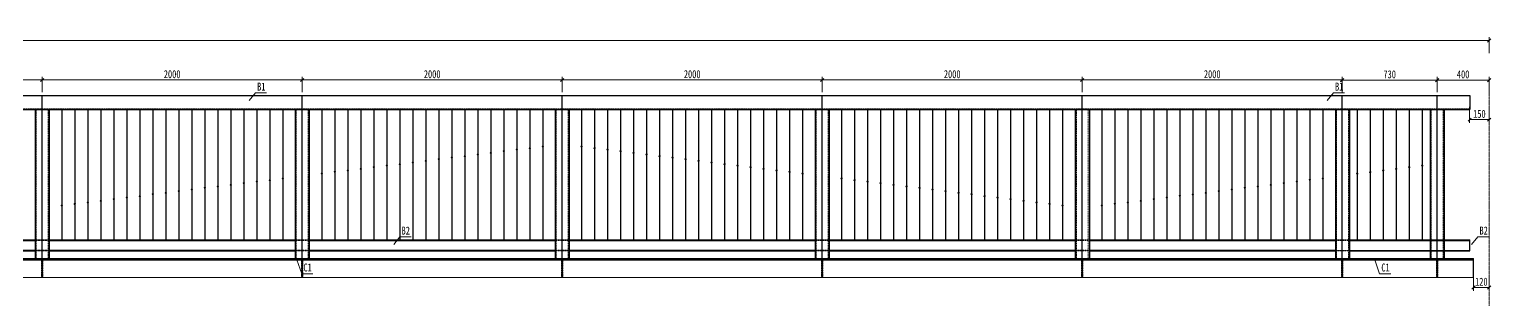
# Model space of a CAD drawing. Header units: millimetres. Extents: x -13368 to 383539, y -58537 to -26098.
# Drawn here: x 180020 to 191262, y -58480 to -56353 of the extents above; entities that cross this region are included whole.
import ezdxf
from ezdxf.enums import TextEntityAlignment as Align

# ---------------------------------------------------------------- set-up
doc = ezdxf.new("R2010")
doc.units = ezdxf.units.MM
doc.linetypes.add('CENTER2', pattern=[28.575, 19.05, -3.175, 3.175, -3.175])
doc.linetypes.add('DASHED', pattern=[0.75, 0.5, -0.25])
doc.layers.get('Defpoints').update_dxf_attribs({"color": 8})
for name, color, linetype, lineweight in [('中心线', 2, 'CENTER2', 15), ('文字', 7, 'Continuous', 15), ('细实线', 4, 'Continuous', 15), ('虚线', 7, 'DASHED', 13), ('钢板粗线', 1, 'Continuous', 25)]:
    doc.layers.add(name, color=color, linetype=linetype, lineweight=lineweight)
doc.styles.add('111', font='', dxfattribs={"width": 0.7})
doc.styles.add('BM_Dim', font='', dxfattribs={"width": 0.85})
doc.styles.get('111').set_extended_font_data('仿宋_GB2312')
doc.styles.get('BM_Dim').set_extended_font_data('仿宋_GB2312')
doc.dimstyles.new('200', dxfattribs={"dimscale": 0, "dimtxt": 2.5, "dimasz": 1, "dimexe": 1, "dimexo": 1, "dimgap": 0.6, "dimtad": 1, "dimdec": 0, "dimdsep": 46, "dimtxsty": '111', "dimblk": 'OBLIQUE', "dimcen": 0, "dimclrd": 4, "dimclre": 4, "dimclrt": 4, "dimadec": 1, "dimazin": 2, "dimtfac": 1, "dimtdec": 0, "dimtix": 1, "dimtmove": 2, "dimatfit": 3, "dimfxl": 4, "dimfxlon": 1, "dimtolj": 1, "dimlwd": -1, "dimlwe": -1, "dimarcsym": 0})

# ---------------------------------------------------------------- blocks, each defined once
blk = doc.blocks.new('_Oblique')
at = {"color": 0, "linetype": 'ByBlock', "lineweight": -2}
blk.add_line((-0.5, -0.5), (0.5, 0.5), dxfattribs=at)
blk = doc.blocks.new('*D166')
at = {"layer": 'Defpoints', "color": 0, "transparency": 16777216}
for p in [(0, 1519), (0, 1401), (2000, 1401)]:
    blk.add_point(p, dxfattribs=at)
at = {"layer": '细实线', "color": 4, "transparency": 16777216}
for p, q in [((0, 1425), (0, 1543)), ((2000, 1519), (0, 1519)), ((2000, 1425), (2000, 1543))]:
    blk.add_line(p, q, dxfattribs=at)
at = {"layer": '细实线', "color": 4, "transparency": 16777216, "xscale": 24.61538461538464, "yscale": 24.61538461538464, "zscale": 24.61538461538464, "rotation": 180}
blk.add_blockref('_Oblique', (0, 1519), dxfattribs=at)
at = {"layer": '细实线', "color": 4, "transparency": 16777216, "xscale": 24.61538461538464, "yscale": 24.61538461538464, "zscale": 24.61538461538464}
blk.add_blockref('_Oblique', (2000, 1519), dxfattribs=at)
at = {"layer": '细实线', "color": 4, "transparency": 16777216, "insert": (1000, 1563), "char_height": 61.5, "attachment_point": 5, "style": '111'}
blk.add_mtext('\\A1;2000', dxfattribs=at)
blk = doc.blocks.new('22')
at = {"layer": '细实线'}
blk.add_hatch(color=256, dxfattribs=at).paths.add_polyline_path([(5, 0, 1), (-5, 0, 1)])
blk.add_circle((0, 0), 5.04, dxfattribs=at)
blk = doc.blocks.new('装饰')
at = {"layer": '钢板粗线'}
for p, q in [((151, -108), (151, -1112)), ((251, -108), (251, -1112)), ((351, -108), (351, -1112)), ((451, -108), (451, -1112)), ((551, -108), (551, -1112)), ((651, -108), (651, -1112)), ((751, -108), (751, -1112)), ((851, -108), (851, -1112)), ((951, -108), (951, -1112)), ((1051, -108), (1051, -1112)), ((1151, -108), (1151, -1112)), ((1251, -108), (1251, -1112)), ((1351, -108), (1351, -1112)), ((1451, -108), (1451, -1112)), ((1551, -108), (1551, -1112)), ((1651, -108), (1651, -1112)), ((1751, -108), (1751, -1112)), ((1851, -108), (1851, -1112)), ((2151, -108), (2151, -1112)), ((2251, -108), (2251, -1112)), ((2351, -108), (2351, -1112)), ((2451, -108), (2451, -1112)), ((2551, -108), (2551, -1112)), ((2651, -108), (2651, -1112)), ((2751, -108), (2751, -1112)), ((2851, -108), (2851, -1112)), ((2951, -108), (2951, -1112)), ((3051, -108), (3051, -1112)), ((3151, -108), (3151, -1112)), ((3251, -108), (3251, -1112)), ((3351, -108), (3351, -1112)), ((3451, -108), (3451, -1112)), ((3551, -108), (3551, -1112)), ((3651, -108), (3651, -1112)), ((3751, -108), (3751, -1112)), ((3851, -108), (3851, -1112))]:
    blk.add_line(p, q, dxfattribs=at)
at = {"layer": '细实线'}
for p in [(3351, -454), (3451, -442), (3551, -430), (3651, -417), (3751, -405), (3851, -393), (2451, -565), (2551, -553), (2651, -540), (2751, -528), (2851, -516), (2951, -503), (3051, -491), (3151, -479), (3251, -467), (1551, -675), (1651, -663), (1751, -651), (1851, -639), (2151, -602), (2251, -589), (2351, -577), (651, -786), (751, -774), (851, -761), (951, -749), (1051, -737), (1151, -724), (1251, -712), (1351, -700), (1451, -688), (151, -847), (251, -835), (351, -823), (451, -810), (551, -798)]:
    blk.add_blockref('22', p, dxfattribs=at)
blk = doc.blocks.new('*U162')
at = {"layer": '细实线'}
blk.add_blockref('装饰', (-4000, 610), dxfattribs=at)
at = {"layer": '细实线', "xscale": -1}
blk.add_blockref('装饰', (4000, 610), dxfattribs=at)
blk = doc.blocks.new('*U163')
at = {"layer": '细实线', "color": 0, "linetype": 'ByBlock', "lineweight": -2, "transparency": 16777216}
blk.add_blockref('*U162', (192000, 0), dxfattribs=at)
blk = doc.blocks.new('*D167')
at = {"layer": 'Defpoints', "color": 0, "transparency": 16777216}
for p in [(190119, -56744), (190119, -56866), (190849, -56862)]:
    blk.add_point(p, dxfattribs=at)
at = {"layer": '细实线', "color": 4, "transparency": 16777216}
for p, q in [((190119, -56841), (190119, -56719)), ((190849, -56744), (190119, -56744)), ((190849, -56837), (190849, -56719))]:
    blk.add_line(p, q, dxfattribs=at)
at = {"layer": '细实线', "color": 4, "transparency": 16777216, "xscale": 24.61538461538464, "yscale": 24.61538461538464, "zscale": 24.61538461538464, "rotation": 180}
blk.add_blockref('_Oblique', (190119, -56744), dxfattribs=at)
at = {"layer": '细实线', "color": 4, "transparency": 16777216, "xscale": 24.61538461538464, "yscale": 24.61538461538464, "zscale": 24.61538461538464}
blk.add_blockref('_Oblique', (190849, -56744), dxfattribs=at)
at = {"layer": '细实线', "color": 4, "transparency": 16777216, "insert": (190484, -56700), "char_height": 61.5, "attachment_point": 5, "style": '111'}
blk.add_mtext('\\A1;730', dxfattribs=at)
blk = doc.blocks.new('*D168')
at = {"layer": 'Defpoints', "color": 0, "transparency": 16777216}
for p in [(191249, -56744), (190849, -56862), (191249, -56866)]:
    blk.add_point(p, dxfattribs=at)
at = {"layer": '细实线', "color": 4, "transparency": 16777216}
for p, q in [((190849, -56837), (190849, -56719)), ((190849, -56744), (191249, -56744)), ((191249, -56841), (191249, -56719))]:
    blk.add_line(p, q, dxfattribs=at)
at = {"layer": '细实线', "color": 4, "transparency": 16777216, "xscale": 24.61538461538464, "yscale": 24.61538461538464, "zscale": 24.61538461538464, "rotation": 180}
blk.add_blockref('_Oblique', (190849, -56744), dxfattribs=at)
at = {"layer": '细实线', "color": 4, "transparency": 16777216, "xscale": 24.61538461538464, "yscale": 24.61538461538464, "zscale": 24.61538461538464}
blk.add_blockref('_Oblique', (191249, -56744), dxfattribs=at)
at = {"layer": '细实线', "color": 4, "transparency": 16777216, "insert": (191049, -56700), "char_height": 61.5, "attachment_point": 5, "style": '111'}
blk.add_mtext('\\A1;400', dxfattribs=at)
blk = doc.blocks.new('*D171')
at = {"layer": 'Defpoints', "color": 0, "transparency": 16777216}
for p in [(191099, -56925), (191249, -56916), (191099, -57048)]:
    blk.add_point(p, dxfattribs=at)
at = {"layer": '细实线', "color": 4, "transparency": 16777216}
for p, q in [((191099, -56950), (191099, -57073)), ((191249, -56950), (191249, -57073)), ((191249, -57048), (191099, -57048))]:
    blk.add_line(p, q, dxfattribs=at)
at = {"layer": '细实线', "color": 4, "transparency": 16777216, "xscale": 24.61538461538464, "yscale": 24.61538461538464, "zscale": 24.61538461538464, "rotation": 180}
blk.add_blockref('_Oblique', (191099, -57048), dxfattribs=at)
at = {"layer": '细实线', "color": 4, "transparency": 16777216, "xscale": 24.61538461538464, "yscale": 24.61538461538464, "zscale": 24.61538461538464}
blk.add_blockref('_Oblique', (191249, -57048), dxfattribs=at)
at = {"layer": '细实线', "color": 4, "transparency": 16777216, "insert": (191174, -57004), "char_height": 61.5, "attachment_point": 5, "style": '111'}
blk.add_mtext('\\A1;150', dxfattribs=at)
blk = doc.blocks.new('*D172')
at = {"layer": 'Defpoints', "color": 0, "transparency": 16777216}
for p in [(191129, -58189), (191249, -58189), (191129, -58339)]:
    blk.add_point(p, dxfattribs=at)
at = {"layer": '细实线', "color": 4, "transparency": 16777216}
for p, q in [((191129, -58241), (191129, -58364)), ((191249, -58339), (191129, -58339)), ((191249, -58241), (191249, -58364))]:
    blk.add_line(p, q, dxfattribs=at)
at = {"layer": '细实线', "color": 4, "transparency": 16777216, "xscale": 24.61538461538464, "yscale": 24.61538461538464, "zscale": 24.61538461538464, "rotation": 180}
blk.add_blockref('_Oblique', (191129, -58339), dxfattribs=at)
at = {"layer": '细实线', "color": 4, "transparency": 16777216, "xscale": 24.61538461538464, "yscale": 24.61538461538464, "zscale": 24.61538461538464}
blk.add_blockref('_Oblique', (191249, -58339), dxfattribs=at)
at = {"layer": '细实线', "color": 4, "transparency": 16777216, "insert": (191189, -58295), "char_height": 61.5, "attachment_point": 5, "style": '111'}
blk.add_mtext('\\A1;120', dxfattribs=at)
blk = doc.blocks.new('编号')
at = {"layer": '细实线'}
for p, q in [((48, 58), (0, 0)), ((48, 58), (134, 58)), ((1159, -1049), (1111, -1107)), ((1159, -1049), (1245, -1049)), ((404, -1334), (367, -1225)), ((404, -1334), (490, -1334))]:
    blk.add_line(p, q, dxfattribs=at)
at = {"layer": '文字', "style": 'BM_Dim', "width": 0.7}
for s, p in [('B1', (93, 57)), ('B2', (1204, -1050)), ('C1', (449, -1334))]:
    blk.add_text(s, height=61.5, dxfattribs=at).set_placement(p, align=Align.BOTTOM_CENTER)
blk = doc.blocks.new('*U186')
at = {"layer": '细实线'}
blk.add_blockref('编号', (-623, 604), dxfattribs=at)
blk = doc.blocks.new('*U185')
at = {"layer": '细实线', "color": 0, "linetype": 'ByBlock', "lineweight": -2, "transparency": 16777216}
blk.add_blockref('*U186', (200582, 0), dxfattribs=at)
blk = doc.blocks.new('*U230')
at = {"layer": '细实线'}
blk.add_blockref('编号', (-623, 604), dxfattribs=at)
blk = doc.blocks.new('*U229')
at = {"layer": '细实线', "color": 0, "linetype": 'ByBlock', "lineweight": -2, "transparency": 16777216}
blk.add_blockref('*U230', (100291, 0), dxfattribs=at)
blk = doc.blocks.new('*D231')
at = {"layer": 'Defpoints', "color": 0, "transparency": 16777216}
for p in [(191249, -56439), (89119, -56807), (191249, -56866)]:
    blk.add_point(p, dxfattribs=at)
at = {"layer": '细实线', "color": 4, "transparency": 16777216}
for p, q in [((89119, -56537), (89119, -56414)), ((191249, -56537), (191249, -56414)), ((89119, -56439), (191249, -56439))]:
    blk.add_line(p, q, dxfattribs=at)
at = {"layer": '细实线', "color": 4, "transparency": 16777216, "xscale": 24.61538461538464, "yscale": 24.61538461538464, "zscale": 24.61538461538464, "rotation": 180}
blk.add_blockref('_Oblique', (89119, -56439), dxfattribs=at)
at = {"layer": '细实线', "color": 4, "transparency": 16777216, "xscale": 24.61538461538464, "yscale": 24.61538461538464, "zscale": 24.61538461538464}
blk.add_blockref('_Oblique', (191249, -56439), dxfattribs=at)
at = {"layer": '细实线', "color": 4, "transparency": 16777216, "insert": (140184, -56393), "char_height": 61.5, "attachment_point": 5, "style": '111'}
blk.add_mtext('\\A1;102130', dxfattribs=at)
blk = doc.blocks.new('立柱')
at = {"layer": 'Defpoints'}
blk.add_line((0, 0), (0, 1400.7), dxfattribs=at)
at = {"layer": '虚线', "ltscale": 4}
for p, q in [((-45.2, 1292.7), (-45.2, 146.7)), ((46.8, 1292.7), (46.8, 146.7)), ((54.8, 288.7), (-53.2, 288.7)), ((54.8, 284.7), (-53.2, 284.7)), ((54.8, 208.7), (-53.2, 208.7)), ((54.8, 204.7), (-53.2, 204.7)), ((-5, 0), (-5, 136.7)), ((5, 0), (5, 136.7))]:
    blk.add_line(p, q, dxfattribs=at)
at = {"layer": '钢板粗线'}
for p, q in [((-53.2, 1292.7), (-53.2, 146.7)), ((54.8, 1292.7), (54.8, 146.7)), ((54.8, 288.7), (1946.8, 288.7)), ((54.8, 284.7), (1946.8, 284.7)), ((54.8, 208.7), (1946.8, 208.7)), ((54.8, 204.7), (1946.8, 204.7))]:
    blk.add_line(p, q, dxfattribs=at)
at = {"layer": '细实线'}
dim = blk.add_linear_dim(base=(0, 1518.7), p1=(2000, 1400.7), p2=(0, 1400.7), dimstyle='200', override={"dimscale": 24.615385, "dimblk": 'Oblique'}, dxfattribs=at)
dim.commit()
dim.dimension.update_dxf_attribs({"geometry": '*D166', "text_midpoint": (1000, 1562.7)})
blk = doc.blocks.new('*U159')
at = {"layer": '细实线'}
blk.add_blockref('立柱', (-947, -700), dxfattribs=at)
blk = doc.blocks.new('*U160')
at = {"layer": '细实线', "color": 0, "linetype": 'ByBlock', "lineweight": -2, "transparency": 16777216}
for p in [(190000, 0), (192000, 0), (194000, 0), (196000, 0), (198000, 0), (200000, 0)]:
    blk.add_blockref('*U159', p, dxfattribs=at)

msp = doc.modelspace()

# ---------------------------------------------------------------- linework, layer by layer
at = {"layer": 'Defpoints'}
for p, q in [((190119.3, -58262.3), (190119.3, -56861.6)), ((190849.3, -58262.3), (190849.3, -56861.6))]:
    msp.add_line(p, q, dxfattribs=at)
at = {"layer": '中心线', "ltscale": 0.5}
msp.add_line((191249.3, -58479.7), (191249.3, -56786.5), dxfattribs=at)
at = {"layer": '细实线'}
msp.add_line((-12900.7, -58262.3), (191129.3, -58262.3), dxfattribs=at)
at = {"layer": '虚线', "ltscale": 4}
for p, q in [((-12900.7, -56865.6), (191099.3, -56865.6)), ((-12900.7, -56965.6), (191099.3, -56965.6)), ((190074.1, -56969.6), (190074.1, -58115.6)), ((190166.1, -56969.6), (190166.1, -58115.6)), ((190804.1, -56969.6), (190804.1, -58115.6)), ((190896.1, -56969.6), (190896.1, -58115.6)), ((190174.1, -57973.6), (190066.1, -57973.6)), ((190174.1, -57977.6), (190066.1, -57977.6)), ((190904.1, -57973.6), (190796.1, -57973.6)), ((190904.1, -57977.6), (190796.1, -57977.6)), ((190174.1, -58053.6), (190066.1, -58053.6)), ((190174.1, -58057.6), (190066.1, -58057.6)), ((190904.1, -58053.6), (190796.1, -58053.6)), ((190904.1, -58057.6), (190796.1, -58057.6)), ((190114.3, -58262.3), (190114.3, -58125.6)), ((190124.3, -58262.3), (190124.3, -58125.6)), ((190844.3, -58262.3), (190844.3, -58125.6)), ((190854.3, -58262.3), (190854.3, -58125.6))]:
    msp.add_line(p, q, dxfattribs=at)
at = {"layer": '钢板粗线'}
for p, q in [((-12900.7, -56861.6), (191099.3, -56861.6)), ((191099.3, -56861.6), (191099.3, -56969.6)), ((-12900.7, -56969.6), (191099.3, -56969.6)), ((188270.1, -56969.6), (188270.1, -57973.6)), ((188370.1, -56969.6), (188370.1, -57973.6)), ((188470.1, -56969.6), (188470.1, -57973.6)), ((188570.1, -56969.6), (188570.1, -57973.6)), ((188670.1, -56969.6), (188670.1, -57973.6)), ((188770.1, -56969.6), (188770.1, -57973.6)), ((188870.1, -56969.6), (188870.1, -57973.6)), ((188970.1, -56969.6), (188970.1, -57973.6)), ((189070.1, -56969.6), (189070.1, -57973.6)), ((189170.1, -56969.6), (189170.1, -57973.6)), ((189270.1, -56969.6), (189270.1, -57973.6)), ((189370.1, -56969.6), (189370.1, -57973.6)), ((189470.1, -56969.6), (189470.1, -57973.6)), ((189570.1, -56969.6), (189570.1, -57973.6)), ((189670.1, -56969.6), (189670.1, -57973.6)), ((189770.1, -56969.6), (189770.1, -57973.6)), ((189870.1, -56969.6), (189870.1, -57973.6)), ((189970.1, -56969.6), (189970.1, -57973.6)), ((190066.1, -56969.6), (190066.1, -58115.6)), ((190174.1, -56969.6), (190174.1, -58115.6)), ((190235.1, -56969.6), (190235.1, -57973.6)), ((190335.1, -56969.6), (190335.1, -57973.6)), ((190435.1, -56969.6), (190435.1, -57973.6)), ((190535.1, -56969.6), (190535.1, -57973.6)), ((190635.1, -56969.6), (190635.1, -57973.6)), ((190735.1, -56969.6), (190735.1, -57973.6)), ((190796.1, -56969.6), (190796.1, -58115.6)), ((190904.1, -56969.6), (190904.1, -58115.6)), ((190174.1, -57973.6), (191099.3, -57973.6)), ((190174.1, -57977.6), (191099.3, -57977.6)), ((191099.3, -58057.6), (191099.3, -57973.6)), ((-12900.7, -58115.6), (191129.3, -58115.6)), ((190174.1, -58053.6), (191099.3, -58053.6)), ((190174.1, -58057.6), (191099.3, -58057.6)), ((191129.3, -58262.3), (191129.3, -58115.6)), ((-12900.7, -58125.6), (191129.3, -58125.6))]:
    msp.add_line(p, q, dxfattribs=at)

# ---------------------------------------------------------------- block references
at = {"layer": '细实线'}
for name, p in [('*U160', (-10933.9, -57562)), ('*U185', (-9956, -57504.6)), ('*U229', (82044, -57504.6)), ('*U163', (-7880.7, -57471.6)), ('22', (190435.1, -57438.7)), ('22', (190535.1, -57426.5)), ('22', (190635.1, -57414.2)), ('22', (190735.1, -57401.9)), ('22', (189470.1, -57561.5)), ('22', (189570.1, -57549.2)), ('22', (189670.1, -57537)), ('22', (189770.1, -57524.7)), ('22', (189870.1, -57512.4)), ('22', (189970.1, -57500.1)), ('22', (190235.1, -57463.3)), ('22', (190335.1, -57451)), ('22', (188570.1, -57672)), ('22', (188670.1, -57659.7)), ('22', (188770.1, -57647.5)), ('22', (188870.1, -57635.2)), ('22', (188970.1, -57622.9)), ('22', (189070.1, -57610.6)), ('22', (189170.1, -57598.4)), ('22', (189270.1, -57586.1)), ('22', (189370.1, -57573.8)), ('22', (188270.1, -57708.9)), ('22', (188370.1, -57696.6)), ('22', (188470.1, -57684.3))]:
    msp.add_blockref(name, p, dxfattribs=at)

# ---------------------------------------------------------------- dimensions: what is measured, and where the dimension line sits
for base, p1, picture, middle in [((191249.3, -56438.9), (89119.3, -56807), '*D231', (140184.3, -56393.4)), ((191249.3, -56743.7), (190849.3, -56861.6), '*D168', (191049.3, -56699.6))]:
    dim = msp.add_linear_dim(base=base, p1=p1, p2=(191249.3, -56865.6), angle=180, dimstyle='200', override={"dimscale": 24.615385, "dimblk": 'Oblique'}, dxfattribs=at)
    dim.commit()
    dim.dimension.update_dxf_attribs({"geometry": picture, "text_midpoint": middle})
for base, p1, p2, picture, middle in [((190119.3, -56743.7), (190849.3, -56861.6), (190119.3, -56865.6), '*D167', (190484.3, -56699.6)), ((191099.3, -57048.4), (191249.3, -56915.6), (191099.3, -56924.8), '*D171', (191174.3, -57004.3)), ((191129.3, -58339.1), (191249.3, -58189), (191129.3, -58189), '*D172', (191189.3, -58295.1))]:
    dim = msp.add_linear_dim(base=base, p1=p1, p2=p2, dimstyle='200', override={"dimscale": 24.615385, "dimblk": 'Oblique'}, dxfattribs=at)
    dim.commit()
    dim.dimension.update_dxf_attribs({"geometry": picture, "text_midpoint": middle})

doc.saveas('drawing.dxf')
